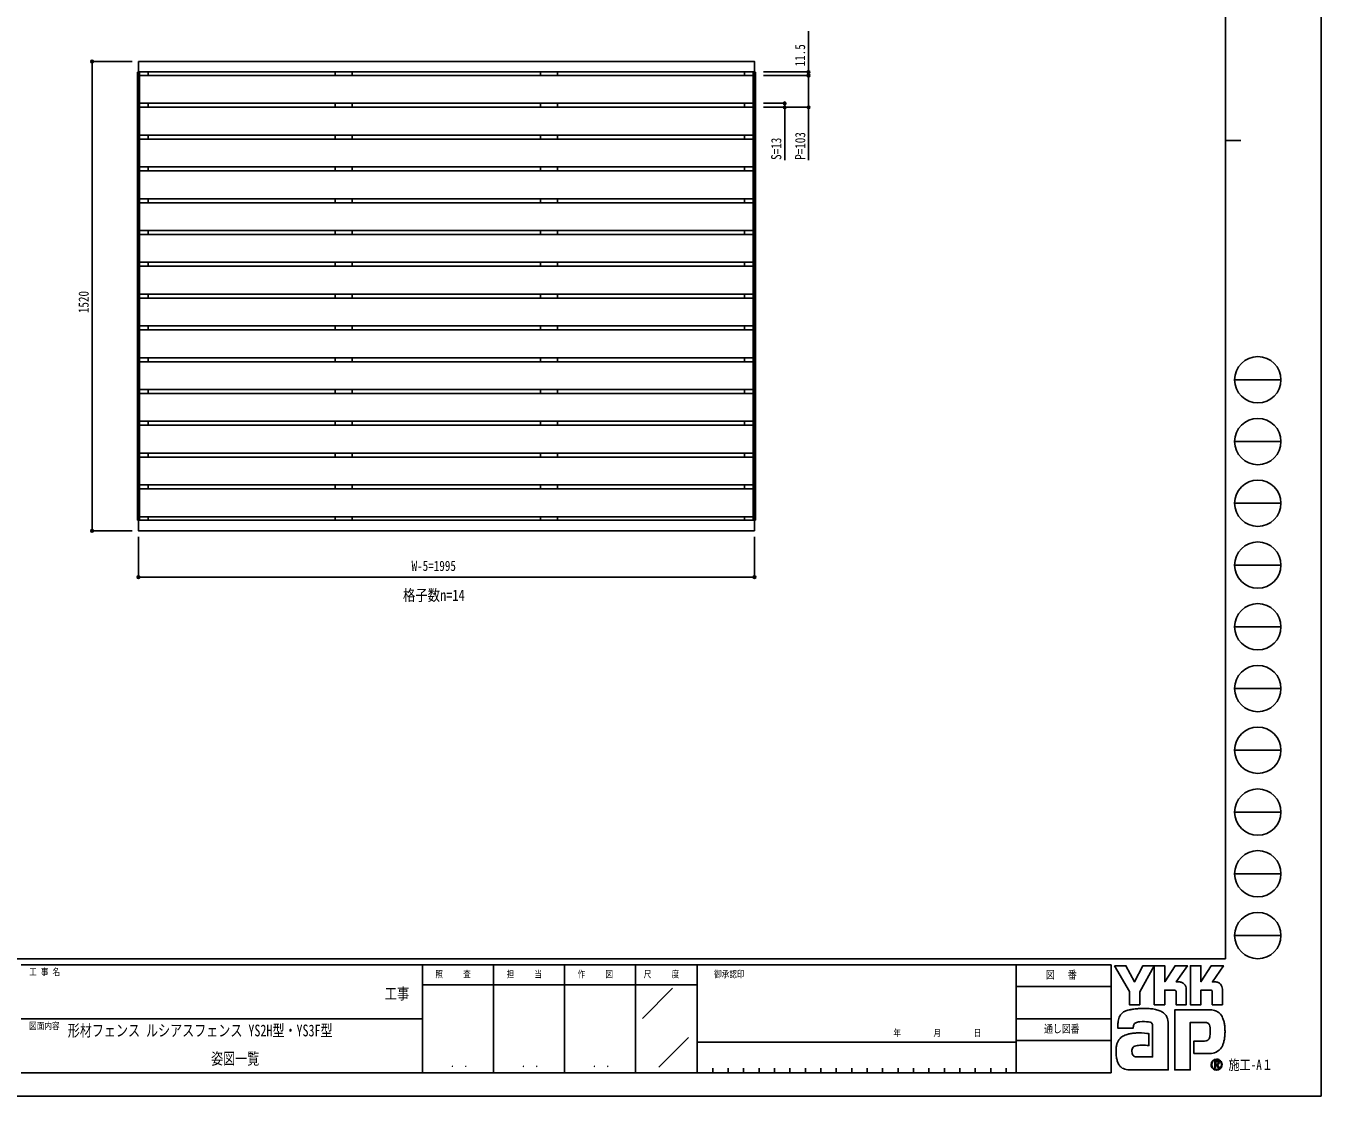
# Model space of a CAD drawing. Units: millimetres, scale not verified. Extents: x -4205 to 4205, y -2970 to 2970.
# Drawn here: x 11 to 4205, y -2970 to 496 of the extents above; entities that cross this region are included whole.
import ezdxf
from ezdxf.enums import TextEntityAlignment as Align

# ---------------------------------------------------------------- set-up
doc = ezdxf.new("R2010")
doc.units = ezdxf.units.MM
doc.header["$LTSCALE"] = 16
for name, color, linetype in [('0-1_USER1', 3, 'Continuous'), ('0-2_YKK_A1', 4, 'Continuous'), ('0-3_YKK_D', 6, 'Continuous'), ('0-4_YKK_ZWAK', 7, 'Continuous')]:
    doc.layers.add(name, color=color, linetype=linetype)
doc.styles.add('ＭＳ ゴシック', font='')
doc.styles.get('ＭＳ ゴシック').set_extended_font_data('MS Gothic')

msp = doc.modelspace()

# ---------------------------------------------------------------- linework, layer by layer
at = {"layer": '0-2_YKK_A1'}
for p, q in [((371.81, 346.52), (379.01, 346.52)), ((371.81, 346.52), (371.81, -1104.48)), ((374.01, 346.52), (374.01, -1104.48)), ((377.01, 347.02), (377.01, 346.52)), ((407.01, 335.52), (407.01, 347.02)), ((1012.51, 335.52), (1012.51, 347.02)), ((1067.51, 335.52), (1067.51, 347.02)), ((1677.51, 335.52), (1677.51, 347.02)), ((1732.51, 335.52), (1732.51, 347.02)), ((2338.01, 335.52), (2338.01, 347.02)), ((2373.21, 346.52), (2366.01, 346.52)), ((2368.01, 347.02), (2368.01, 346.52)), ((2371.01, 346.52), (2371.01, -1104.48)), ((2373.21, 346.52), (2373.21, -1104.48)), ((2366.01, 335.52), (379.01, 335.52)), ((2366.01, 245.52), (379.01, 245.52)), ((2366.01, 232.52), (379.01, 232.52)), ((407.01, 232.52), (407.01, 245.52)), ((1012.51, 232.52), (1012.51, 245.52)), ((1067.51, 232.52), (1067.51, 245.52)), ((1677.51, 232.52), (1677.51, 245.52)), ((1732.51, 232.52), (1732.51, 245.52)), ((2338.01, 232.52), (2338.01, 245.52)), ((2366.01, 142.52), (379.01, 142.52)), ((2366.01, 129.52), (379.01, 129.52)), ((407.01, 129.52), (407.01, 142.52)), ((1012.51, 129.52), (1012.51, 142.52)), ((1067.51, 129.52), (1067.51, 142.52)), ((1677.51, 129.52), (1677.51, 142.52)), ((1732.51, 129.52), (1732.51, 142.52)), ((2338.01, 129.52), (2338.01, 142.52)), ((2366.01, 39.52), (379.01, 39.52)), ((2366.01, 26.52), (379.01, 26.52)), ((407.01, 26.52), (407.01, 39.52)), ((1012.51, 26.52), (1012.51, 39.52)), ((1067.51, 26.52), (1067.51, 39.52)), ((1677.51, 26.52), (1677.51, 39.52)), ((1732.51, 26.52), (1732.51, 39.52)), ((2338.01, 26.52), (2338.01, 39.52)), ((2366.01, -63.48), (379.01, -63.48)), ((2366.01, -76.48), (379.01, -76.48)), ((407.01, -76.48), (407.01, -63.48)), ((1012.51, -76.48), (1012.51, -63.48)), ((1067.51, -76.48), (1067.51, -63.48)), ((1677.51, -76.48), (1677.51, -63.48)), ((1732.51, -76.48), (1732.51, -63.48)), ((2338.01, -76.48), (2338.01, -63.48)), ((2366.01, -166.48), (379.01, -166.48)), ((407.01, -179.48), (407.01, -166.48)), ((1012.51, -179.48), (1012.51, -166.48)), ((1067.51, -179.48), (1067.51, -166.48)), ((1677.51, -179.48), (1677.51, -166.48)), ((1732.51, -179.48), (1732.51, -166.48)), ((2338.01, -179.48), (2338.01, -166.48)), ((2366.01, -179.48), (379.01, -179.48)), ((2366.01, -269.48), (379.01, -269.48)), ((2366.01, -282.48), (379.01, -282.48)), ((407.01, -282.48), (407.01, -269.48)), ((1012.51, -282.48), (1012.51, -269.48)), ((1067.51, -282.48), (1067.51, -269.48)), ((1677.51, -282.48), (1677.51, -269.48)), ((1732.51, -282.48), (1732.51, -269.48)), ((2338.01, -282.48), (2338.01, -269.48)), ((2366.01, -372.48), (379.01, -372.48)), ((407.01, -385.48), (407.01, -372.48)), ((1012.51, -385.48), (1012.51, -372.48)), ((1067.51, -385.48), (1067.51, -372.48)), ((1677.51, -385.48), (1677.51, -372.48)), ((1732.51, -385.48), (1732.51, -372.48)), ((2338.01, -385.48), (2338.01, -372.48)), ((2366.01, -385.48), (379.01, -385.48)), ((2366.01, -475.48), (379.01, -475.48)), ((2366.01, -488.48), (379.01, -488.48)), ((407.01, -488.48), (407.01, -475.48)), ((1012.51, -488.48), (1012.51, -475.48)), ((1067.51, -488.48), (1067.51, -475.48)), ((1677.51, -488.48), (1677.51, -475.48)), ((1732.51, -488.48), (1732.51, -475.48)), ((2338.01, -488.48), (2338.01, -475.48)), ((2366.01, -578.48), (379.01, -578.48)), ((407.01, -591.48), (407.01, -578.48)), ((1012.51, -591.48), (1012.51, -578.48)), ((1067.51, -591.48), (1067.51, -578.48)), ((1677.51, -591.48), (1677.51, -578.48)), ((1732.51, -591.48), (1732.51, -578.48)), ((2338.01, -591.48), (2338.01, -578.48)), ((2366.01, -591.48), (379.01, -591.48)), ((2366.01, -681.48), (379.01, -681.48)), ((2366.01, -694.48), (379.01, -694.48)), ((407.01, -694.48), (407.01, -681.48)), ((1012.51, -694.48), (1012.51, -681.48)), ((1067.51, -694.48), (1067.51, -681.48)), ((1677.51, -694.48), (1677.51, -681.48)), ((1732.51, -694.48), (1732.51, -681.48)), ((2338.01, -694.48), (2338.01, -681.48)), ((2366.01, -784.48), (379.01, -784.48)), ((407.01, -797.48), (407.01, -784.48)), ((1012.51, -797.48), (1012.51, -784.48)), ((1067.51, -797.48), (1067.51, -784.48)), ((1677.51, -797.48), (1677.51, -784.48)), ((1732.51, -797.48), (1732.51, -784.48)), ((2338.01, -797.48), (2338.01, -784.48)), ((2366.01, -797.48), (379.01, -797.48)), ((2366.01, -887.48), (379.01, -887.48)), ((2366.01, -900.48), (379.01, -900.48)), ((407.01, -900.48), (407.01, -887.48)), ((1012.51, -900.48), (1012.51, -887.48)), ((1067.51, -900.48), (1067.51, -887.48)), ((1677.51, -900.48), (1677.51, -887.48)), ((1732.51, -900.48), (1732.51, -887.48)), ((2338.01, -900.48), (2338.01, -887.48)), ((2366.01, -990.48), (379.01, -990.48)), ((2366.01, -1003.48), (379.01, -1003.48)), ((407.01, -1003.48), (407.01, -990.48)), ((1012.51, -1003.48), (1012.51, -990.48)), ((1067.51, -1003.48), (1067.51, -990.48)), ((1677.51, -1003.48), (1677.51, -990.48)), ((1732.51, -1003.48), (1732.51, -990.48)), ((2338.01, -1003.48), (2338.01, -990.48)), ((377.01, -1104.48), (377.01, -1104.98)), ((2366.01, -1093.48), (379.01, -1093.48)), ((407.01, -1104.98), (407.01, -1093.48)), ((1012.51, -1104.98), (1012.51, -1093.48)), ((1067.51, -1104.98), (1067.51, -1093.48)), ((1677.51, -1104.98), (1677.51, -1093.48)), ((1732.51, -1104.98), (1732.51, -1093.48)), ((2338.01, -1104.98), (2338.01, -1093.48)), ((2368.01, -1104.48), (2368.01, -1104.98))]:
    msp.add_line(p, q, dxfattribs=at)
for points in [[(375.01, 381.02), (2370.01, 381.02), (2370.01, 347.02), (375.01, 347.02)], [(375.01, -1104.98), (2370.01, -1104.98), (2370.01, -1138.98), (375.01, -1138.98)]]:
    msp.add_lwpolyline(points, close=True, dxfattribs=at)
for points in [[(379.01, 346.52), (379.01, -1104.48), (371.81, -1104.48)], [(2366.01, 346.52), (2366.01, -1104.48), (2373.21, -1104.48)]]:
    msp.add_lwpolyline(points, dxfattribs=at)
at = {"layer": '0-3_YKK_D'}
for p, q in [((355.01, 381.02), (224.01, 381.02)), ((225.01, -1138.98), (225.01, 381.02)), ((2399.21, 347.02), (2546.01, 347.02)), ((2399.21, 335.52), (2546.41, 335.52)), ((2399.21, 335.52), (2546.01, 335.52)), ((2399.21, 245.52), (2469.01, 245.52)), ((2399.21, 232.52), (2546.41, 232.52)), ((2399.21, 232.52), (2469.01, 232.52)), ((355.01, -1138.98), (224.01, -1138.98)), ((375.01, -1158.98), (375.01, -1289.98)), ((2370.01, -1158.98), (2370.01, -1289.98)), ((2370.01, -1288.98), (375.01, -1288.98))]:
    msp.add_line(p, q, dxfattribs=at)
for points in [[(2545.01, 335.52), (2545.01, 347.02), (2545.01, 478.82)], [(2545.41, 335.52), (2545.41, 232.52), (2545.41, 61.32)], [(2468.01, 245.52), (2468.01, 232.52), (2468.01, 61.12)]]:
    msp.add_lwpolyline(points, dxfattribs=at)
for centre in [(225.01, 381.02), (2545.01, 347.02), (2545.01, 335.52), (2545.41, 335.52), (2468.01, 245.52), (2468.01, 232.52), (2545.41, 232.52), (225.01, -1138.98), (375.01, -1288.98), (2370.01, -1288.98)]:
    msp.add_circle(centre, 4.25, dxfattribs=at)
at = {"layer": '0-4_YKK_ZWAK'}
for p, q in [((3895.02, 2775), (3895.02, -2525)), ((3895.02, 125), (3945.02, 125)), ((3925.02, -650), (4075.02, -650)), ((3925.02, -850), (4075.02, -850)), ((3925.02, -1050), (4075.02, -1050)), ((3925.02, -1250), (4075.02, -1250)), ((3925.02, -1450), (4075.02, -1450)), ((3925.02, -1650), (4075.02, -1650)), ((3925.02, -1850), (4075.02, -1850)), ((3925.02, -2050), (4075.02, -2050)), ((3925.02, -2250), (4075.02, -2250)), ((3925.02, -2450), (4075.02, -2450)), ((3895.02, -2525), (-3904.98, -2525)), ((1295.02, -2545), (-4.98, -2545)), ((1525.02, -2545), (1525.02, -2895)), ((1755.02, -2545), (1755.02, -2895)), ((1985.02, -2545), (1985.02, -2895)), ((2185.02, -2545), (1985.02, -2545)), ((3217.52, -2545), (2185.02, -2545)), ((2185.02, -2545), (2185.02, -2895)), ((3217.52, -2545), (3217.52, -2895)), ((3525.02, -2545), (3217.52, -2545)), ((3525.02, -2545), (3525.02, -2895)), ((1985.02, -2610), (1295.02, -2610)), ((1985.02, -2610), (2185.02, -2610)), ((2007.1, -2718.29), (2105.04, -2620.36)), ((3217.52, -2615), (3525.02, -2615)), ((-4.98, -2720), (1295.02, -2720)), ((3217.52, -2720), (3525.02, -2720)), ((2060.67, -2875.99), (2156.89, -2779.77)), ((2185.02, -2795), (3217.52, -2795)), ((3525.02, -2790), (3217.52, -2790)), ((2235.02, -2880), (2235.02, -2895)), ((2285.02, -2880), (2285.02, -2895)), ((2335.02, -2880), (2335.02, -2895)), ((2385.02, -2880), (2385.02, -2895)), ((2435.02, -2880), (2435.02, -2895)), ((2485.02, -2880), (2485.02, -2895)), ((2535.02, -2880), (2535.02, -2895)), ((2585.02, -2880), (2585.02, -2895)), ((2635.02, -2880), (2635.02, -2895)), ((2685.02, -2880), (2685.02, -2895)), ((2735.02, -2880), (2735.02, -2895)), ((2785.02, -2880), (2785.02, -2895)), ((2835.02, -2880), (2835.02, -2895)), ((2885.02, -2880), (2885.02, -2895)), ((2935.02, -2880), (2935.02, -2895)), ((2985.02, -2880), (2985.02, -2895)), ((3035.02, -2880), (3035.02, -2895)), ((3085.02, -2880), (3085.02, -2895)), ((3135.02, -2880), (3135.02, -2895)), ((3185.02, -2880), (3185.02, -2895)), ((3866.67, -2883.98), (3866.67, -2883.98)), ((-4.98, -2895), (1295.02, -2895)), ((1295.02, -2895), (1985.02, -2895)), ((1985.02, -2895), (2185.02, -2895)), ((2185.02, -2895), (3217.52, -2895)), ((3217.52, -2895), (3525.02, -2895))]:
    msp.add_line(p, q, dxfattribs=at)
for points in [[(-4205, -2970), (4205, -2970), (4205, 2970), (-4205, 2970)], [(3536.02, -2548), (3572.83, -2548), (3600.47, -2600.1), (3628.04, -2548), (3664.88, -2548), (3617.67, -2631.99), (3617.67, -2674.13), (3584.1, -2674.13), (3584.1, -2630.86)]]:
    msp.add_lwpolyline(points, close=True, dxfattribs=at)
for points in [[(1985.02, -2545), (1295.02, -2545), (1295.02, -2895)], [(3730.55, -2626.61), (3698.77, -2626.61), (3698.77, -2674.1), (3664.91, -2674.1), (3664.91, -2548), (3698.77, -2548), (3698.77, -2599.58), (3732.07, -2548), (3771.84, -2548), (3736.16, -2600.21), (3737.42, -2600.21), (3738.82, -2600.21), (3740.25, -2600.21), (3741.63, -2600.21), (3742.87, -2600.21), (3743.86, -2600.21), (3744.52, -2600.21), (3744.77, -2600.21)], [(3847.51, -2626.61), (3815.77, -2626.61), (3815.77, -2674.13), (3781.9, -2674.13), (3781.9, -2548), (3815.77, -2548), (3815.77, -2599.58), (3849.03, -2548), (3888.8, -2548), (3853.12, -2600.21), (3854.4, -2600.21), (3855.8, -2600.21), (3857.24, -2600.21), (3858.61, -2600.21), (3859.84, -2600.21), (3860.83, -2600.21), (3861.49, -2600.21), (3861.73, -2600.21)], [(3754.51, -2602.21), (3758.55, -2604.52), (3761.97, -2607.53), (3764.73, -2611.12), (3766.76, -2615.15), (3768.01, -2619.5), (3768.44, -2624.04), (3768.44, -2674.22), (3735.41, -2674.22), (3735.41, -2631.41)], [(3871.48, -2602.21), (3875.54, -2604.52), (3878.97, -2607.53), (3881.74, -2611.12), (3883.78, -2615.15), (3885.05, -2619.5), (3885.48, -2624.04), (3885.48, -2674.13), (3852.37, -2674.13), (3852.37, -2631.41)], [(3707.71, -2719.17), (3709.13, -2724.9), (3709.93, -2731.04), (3710.18, -2737.59), (3710.18, -2885), (3589.55, -2885)], [(3828.87, -2731.51), (3781.19, -2731.51), (3781.19, -2885), (3731.23, -2885), (3731.23, -2690.79), (3847.35, -2690.79)], [(3878.71, -2704.51), (3881.97, -2708.62), (3884.41, -2712.61), (3886.12, -2716.22)], [(3604.8, -2732.31), (3602.47, -2733.62), (3600.66, -2735.22), (3599.29, -2737.08), (3598.29, -2739.2), (3597.61, -2741.53), (3597.16, -2744.07), (3596.89, -2746.79), (3596.73, -2749.67), (3546.74, -2749.79), (3546.89, -2742.95), (3547.17, -2735.27)], [(3623.95, -2765.53), (3633.41, -2766.15), (3640.84, -2766.99), (3645.71, -2767.77), (3647.45, -2768.23), (3647.45, -2806.47), (3641.92, -2805.89), (3635.86, -2805.56), (3629.65, -2805.43), (3623.69, -2805.45), (3618.37, -2805.56), (3614.08, -2805.71), (3611.23, -2805.84), (3610.19, -2805.89), (3605.86, -2806.68), (3602.13, -2807.92), (3599, -2809.61), (3596.47, -2811.77), (3594.53, -2814.4), (3593.18, -2817.5), (3592.44, -2821.1), (3592.29, -2825.19), (3592.76, -2829.69), (3593.72, -2833.41), (3595.09, -2836.42), (3596.83, -2838.79), (3598.86, -2840.59), (3601.13, -2841.91), (3603.59, -2842.79), (3606.16, -2843.32), (3659.26, -2843.32), (3659.26, -2745.07), (3659.28, -2743.13), (3659.18, -2741.22), (3658.93, -2739.39), (3658.5, -2737.65), (3657.86, -2736.02), (3656.99, -2734.55), (3655.84, -2733.24), (3654.39, -2732.12)], [(3654.39, -2732.12), (3651.27, -2730.9), (3646.29, -2729.87), (3639.94, -2729.1), (3632.71, -2728.69), (3625.08, -2728.73), (3617.56, -2729.28)], [(3845.83, -2761), (3845.76, -2754.63), (3845.46, -2748.9), (3844.74, -2743.86), (3843.44, -2739.59)], [(3874.56, -2820.97), (3869.95, -2824.56), (3865.14, -2827.38), (3860.18, -2829.48), (3855.1, -2830.92), (3849.93, -2831.74), (3844.72, -2832.01), (3793.36, -2832.01), (3793.36, -2791.66), (3822.32, -2791.66), (3827.66, -2791.59), (3832.36, -2791.13), (3836.39, -2789.95)], [(3874.61, -2862.6), (3874.58, -2862.01), (3874.51, -2861.45), (3874.39, -2860.9), (3874.22, -2860.39), (3874, -2859.9), (3873.74, -2859.44), (3873.43, -2859.01), (3873.08, -2858.61), (3872.62, -2858.2), (3872.1, -2857.85), (3871.54, -2857.54), (3870.93, -2857.29), (3870.28, -2857.1), (3869.58, -2856.96), (3868.85, -2856.87), (3868.08, -2856.84), (3860.5, -2856.84), (3860.5, -2879.14), (3862.79, -2879.14), (3862.79, -2859.12), (3868.08, -2859.12), (3868.62, -2859.14), (3869.14, -2859.19), (3869.62, -2859.28), (3870.06, -2859.4), (3870.47, -2859.56), (3870.84, -2859.75), (3871.17, -2859.97), (3871.47, -2860.22)], [(3872.36, -2862.6), (3872.22, -2863.67), (3871.84, -2864.51), (3871.26, -2865.16), (3870.55, -2865.62), (3869.74, -2865.94), (3868.9, -2866.14), (3868.08, -2866.24), (3867.33, -2866.27), (3865.34, -2866.27), (3866.35, -2867.97), (3872.89, -2879.22), (3875.51, -2879.22), (3869.2, -2868.39), (3869.79, -2868.27), (3870.36, -2868.12), (3870.89, -2867.94), (3871.4, -2867.73), (3871.87, -2867.49), (3872.31, -2867.22), (3872.71, -2866.91), (3873.08, -2866.58)]]:
    msp.add_lwpolyline(points, dxfattribs=at)
for centre in [(4000.02, -650), (4000.02, -850), (4000.02, -1050), (4000.02, -1250), (4000.02, -1450), (4000.02, -1650), (4000.02, -1850), (4000.02, -2050), (4000.02, -2250), (4000.02, -2450)]:
    msp.add_circle(centre, 75, dxfattribs=at)
for centre, radius, start, end in [((3744.82, -2625.19), 24.98, 78.26798, 90.11215), ((3861.78, -2625.23), 25.02, 78.27851, 90.10826), ((3730.72, -2631.29), 4.69, 358.57817, 92.1683), ((3745.17, -2623.37), 23.12, 66.19963, 78.22058), ((3847.71, -2631.27), 4.67, 358.29941, 92.43455), ((3862.12, -2623.48), 23.23, 66.2483, 78.23226), ((3607.04, -2735.87), 59.68, 163.48385, 171.57982), ((3591.61, -2731.29), 43.58, 152.2125, 163.4865), ((3584.94, -2727.84), 36.07, 138.03852, 152.12015), ((3584.93, -2728.01), 36.18, 122.60463, 137.83438), ((3589.72, -2735.75), 45.28, 108.37421, 122.42809), ((3597.29, -2762.69), 73.25, 100.93159, 107.35499), ((3622.05, -2882.82), 195.9, 97.86054, 101.37938), ((3633.68, -2963.58), 277.49, 94.90201, 97.9576), ((3634.47, -2970.05), 284, 91.6169, 94.94971), ((3633.37, -2924.06), 238, 87.51794, 91.66439), ((3636.46, -2857.78), 171.65, 81.92631, 87.59083), ((3645.59, -2795.23), 108.44, 73.67137, 82.05943), ((3659.13, -2749.92), 61.15, 60.60528, 73.9085), ((3664.67, -2738.86), 48.8, 52.17347, 59.90542), ((3669.63, -2732.45), 40.69, 43.55042, 52.14561), ((3672.36, -2729.81), 36.9, 34.48659, 43.50182), ((3672.38, -2729.75), 36.85, 25.58915, 34.43128), ((3669.1, -2731.29), 40.47, 17.43089, 25.54591), ((3845.45, -2744.21), 53.45, 78.73198, 87.96551), ((3847.02, -2736.2), 45.29, 69.03034, 78.69541), ((3848.48, -2732.3), 41.13, 59.39484, 68.9885), ((3849.16, -2731.11), 39.76, 50.3012, 59.3616), ((3848.91, -2731.39), 40.13, 42.05209, 50.28551), ((3829.09, -2742.81), 62.92, 14.76267, 25.00486), ((3637.8, -2740.46), 90.78, 171.55622, 176.72493), ((3607.02, -2871.61), 105.64, 99.87193, 106.59825), ((3612.64, -2903.27), 137.79, 94.78469, 99.91711), ((3615.38, -2934.77), 169.41, 90.80099, 94.81812), ((3617.99, -2763.63), 33.98, 102.4979, 112.84632), ((3624.57, -2791.99), 63.1, 96.37207, 102.75341), ((3615.8, -2958.23), 192.87, 87.57779, 90.82714), ((3829.14, -2756.01), 24.5, 77.94572, 90.63794), ((3831.27, -2746.02), 14.29, 60.20991, 77.92418), ((3832.65, -2743.42), 11.35, 39.8078, 59.75378), ((3830.71, -2744.9), 13.79, 22.65544, 39.38165), ((3732.2, -2761.58), 113.62, 355.2339, 0.29193), ((3790.5, -2753.33), 102.92, 7.9139, 14.95041), ((3751.96, -2758.93), 141.87, 2.54376, 8.01251), ((3736.17, -2760.5), 157.68, 352.8937, 357.82206), ((3729.86, -2760.1), 163.99, 357.76419, 2.60674), ((3608.98, -2820.7), 68, 164.97537, 174.56739), ((3592.46, -2816.29), 50.9, 153.89178, 164.94341), ((3584.93, -2812.67), 42.55, 142.04688, 153.80771), ((3583.47, -2811.63), 40.76, 130.60221, 141.94427), ((3585.88, -2814.51), 44.52, 120.60724, 130.53081), ((3590.62, -2822.57), 53.87, 112.58838, 120.58162), ((3596.99, -2837.9), 70.47, 106.61303, 112.59024), ((3831.72, -2779.43), 11.51, 293.91672, 314.09376), ((3830.15, -2778.04), 13.6, 314.78099, 333.92928), ((3820.05, -2773.14), 24.83, 334.00676, 347.34989), ((3792.5, -2766.76), 53.11, 347.14308, 355.40008), ((3850.36, -2789.43), 39.35, 326.23251, 339.61931), ((3813.41, -2775.12), 78.97, 339.22498, 347.31457), ((3769.15, -2764.79), 124.42, 347.15166, 352.97565), ((3638.13, -2823.49), 97.29, 174.55588, 182.47272), ((3692.5, -2822.63), 151.65, 181.90948, 187.89042), ((3628.69, -2831.61), 87.22, 187.80471, 196.36971), ((3866.7, -2868.19), 17.64, 90.09157, 179.92363), ((3866.7, -2868.16), 17.61, 44.93442, 90.08536), ((3841.23, -2783.39), 50.24, 311.57033, 318.66243), ((3835.41, -2778.29), 57.97, 318.67367, 325.29112), ((3595, -2841.56), 52.09, 196.3102, 208.20993), ((3580.34, -2849.36), 35.47, 208.29777, 223.35561), ((3577.03, -2852.28), 31.07, 223.64205, 239.63663), ((3579.77, -2847.28), 36.77, 239.8785, 253.65355), ((3584.8, -2830.01), 54.75, 253.69102, 263.74909), ((3589.06, -2792.1), 92.9, 263.68487, 270.30455), ((3866.59, -2868.21), 17.53, 179.86065, 225.14399), ((3866.59, -2868.13), 15.69, 134.8007, 180.12175), ((3866.53, -2868.23), 15.62, 179.75513, 225.29722), ((3866.68, -2868.21), 17.59, 224.94536, 269.98445), ((3866.64, -2868.37), 15.61, 224.62822, 270.10973), ((3866.64, -2868.04), 15.66, 89.86602, 135.149), ((3866.71, -2868.16), 15.78, 45.03108, 90.11509), ((3866.65, -2868.14), 15.84, 270.09072, 359.90926), ((3866.68, -2868.12), 17.68, 269.98802, 314.93777), ((3869.01, -2862.5), 3.35, 358.3894, 42.86139), ((3869.07, -2862.76), 5.53, 316.37674, 1.6565), ((3866.72, -2868.17), 15.77, 0.00643, 45.07115), ((3866.84, -2868.1), 17.47, 359.78949, 45.13288), ((3866.8, -2868.24), 17.51, 314.92572, 0.23508)]:
    msp.add_arc(centre, radius, start, end, dxfattribs=at)

# ---------------------------------------------------------------- texts
at = {"layer": '0-1_USER1', "style": 'ＭＳ ゴシック'}
for s, height, width, p in [('格子数n=14', 36.66, 0.8, (1231.82, -1377.01)), ('形材フェンス ルシアスフェンス YS2H型・YS3F型', 38.12, 0.75, (146.42, -2788)), (' 姿図一覧', 38.12, 0.75, (591.02, -2879))]:
    msp.add_text(s, height=height, dxfattribs=dict(at, width=width)).set_placement(p, align=Align.BOTTOM_LEFT)
at = {"layer": '0-3_YKK_D', "style": 'ＭＳ ゴシック', "width": 0.8}
for s, p in [('11.5', (2544.01, 365.02)), ('S=13', (2467.01, 62.12)), ('P=103', (2544.41, 62.32)), ('1520', (224.01, -434.18))]:
    msp.add_text(s, height=32.99, rotation=90, dxfattribs=at).set_placement(p, align=Align.BOTTOM_LEFT)
msp.add_text('W-5=1995', height=32.99, dxfattribs=at).set_placement((1259.71, -1278.98), align=Align.BOTTOM_LEFT)
at = {"layer": '0-4_YKK_ZWAK', "style": 'ＭＳ ゴシック', "width": 0.8}
for s, height, p in [('工 事 名', 21.99, (21.27, -2585)), ('照     査', 21.99, (1336.42, -2592.5)), ('担     当', 21.99, (1567.22, -2592.5)), ('作     図', 21.99, (1797.22, -2592.5)), ('尺     度', 21.99, (2011.42, -2592.5)), ('御承認印', 21.99, (2239.14, -2592.5)), ('図\u3000 番', 25.66, (3313.4, -2597.5)), ('工事', 36.66, (1172.33, -2667.47)), ('図面内容', 21.99, (21.27, -2760)), ('年        月        日', 21.99, (2819.91, -2783.21)), ('通し図番', 25.66, (3307.8, -2772.5)), ('施工-A１', 32.99, (3905.02, -2895)), ('． ．', 25.92, (1385, -2884.35)), ('． ．', 25.92, (1615, -2884.35)), ('． ．', 25.92, (1845, -2884.35))]:
    msp.add_text(s, height=height, dxfattribs=at).set_placement(p, align=Align.BOTTOM_LEFT)

doc.saveas('drawing.dxf')
